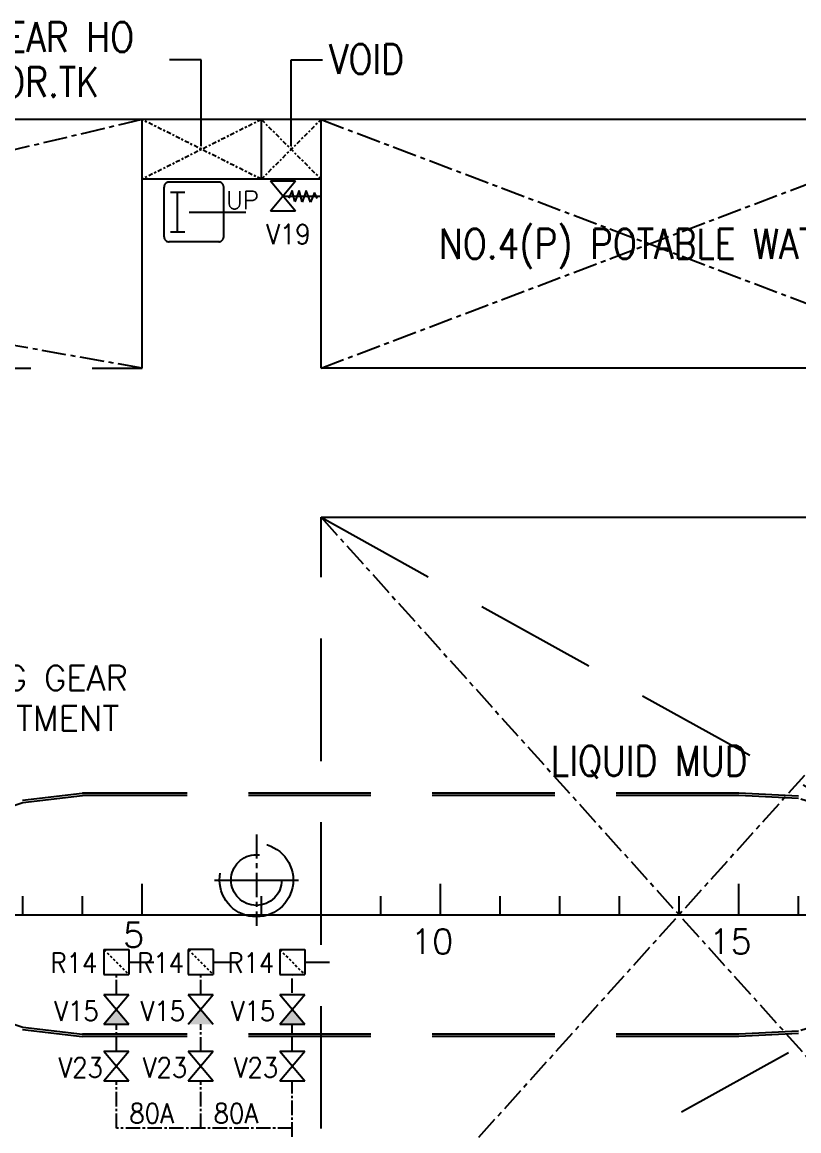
# Model space of a CAD drawing. Header units: millimetres. Extents: x 1638 to 3309, y -435 to 1865.
# Drawn here: x 2118.4 to 2158.6, y -289.5 to -232.1 of the extents above; entities that cross this region are included whole.
import ezdxf
from ezdxf.enums import TextEntityAlignment as Align

# ---------------------------------------------------------------- set-up
doc = ezdxf.new("R2010")
doc.units = ezdxf.units.MM
for name, pattern in [('CENTER', [2, 1.25, -0.25, 0.25, -0.25]), ('CENTER2', [1.125, 0.75, -0.125, 0.125, -0.125]), ('HIDDEN', [9.525, 6.35, -3.175]), ('HIDDEN2', [0.1875, 0.125, -0.0625])]:
    doc.linetypes.add(name, pattern=pattern)
doc.layers.add('ballast', color=1, linetype='HIDDEN', lineweight=25)
for name, color, linetype in [('DWGREV', 100, 'Continuous'), ('Frame', 243, 'Continuous'), ('Lining', 151, 'Continuous'), ('RED-1', 1, 'Continuous'), ('Ref-1', 6, 'CENTER'), ('Ref-2', 6, 'HIDDEN'), ('TEXT', 4, 'Continuous')]:
    doc.layers.add(name, color=color, linetype=linetype)
doc.styles.add('ROMANS', font='ROMANS.SHX')

# ---------------------------------------------------------------- blocks, each defined once
blk = doc.blocks.new('EXISTING BALLAST SYSTEM')
at = {"color": 8, "linetype": 'Continuous'}
for p, q in [((2350.219, -237.102), (2089.054, -237.102)), ((2124.597, -249.98), (2124.597, -237.102)), ((2130.778, -240.192), (2130.778, -237.102)), ((2133.869, -240.192), (2124.597, -240.192)), ((2131.895, -241.068), (2133.806, -241.068)), ((2132.365, -240.777), (2132.195, -241.168)), ((2132.52, -241.361), (2132.365, -240.777)), ((2132.741, -240.777), (2132.52, -241.361)), ((2132.897, -241.375), (2132.741, -240.777)), ((2133.099, -240.782), (2132.897, -241.375)), ((2133.316, -241.384), (2133.099, -240.782)), ((2133.523, -240.886), (2133.316, -241.384)), ((2133.66, -241.196), (2133.523, -240.886)), ((2122.626, -280.114), (2123.914, -280.114)), ((2122.626, -280.114), (2122.626, -281.402)), ((2123.914, -280.114), (2123.914, -281.402)), ((2126.995, -280.114), (2126.995, -281.402)), ((2128.283, -280.114), (2126.995, -280.114)), ((2128.283, -280.114), (2128.283, -281.402)), ((2131.734, -280.114), (2133.021, -280.114)), ((2131.734, -280.114), (2131.734, -281.402)), ((2133.021, -280.114), (2133.021, -281.402))]:
    blk.add_line(p, q, dxfattribs=at)
at = {"color": 8, "linetype": 'HIDDEN'}
for p, q in [((2125.737, -243.174), (2125.737, -240.599)), ((2128.57, -240.341), (2125.994, -240.341)), ((2128.828, -243.174), (2128.828, -240.599)), ((2128.57, -243.432), (2125.994, -243.432)), ((2118.401, -272.368), (2121.492, -272.007)), ((2118.416, -272.49), (2121.506, -272.13)), ((2155.504, -272.006), (2121.506, -272.006)), ((2155.504, -272.13), (2121.506, -272.13)), ((2158.595, -272.284), (2155.504, -272.13)), ((2158.601, -272.161), (2155.51, -272.006)), ((2164.776, -274.242), (2158.595, -272.284)), ((2115.325, -273.521), (2118.416, -272.49)), ((2164.776, -282.381), (2158.595, -284.338)), ((2115.325, -283.102), (2118.416, -284.132)), ((2118.401, -284.255), (2121.492, -284.615)), ((2118.416, -284.132), (2121.506, -284.493)), ((2158.595, -284.338), (2155.504, -284.493)), ((2155.504, -284.493), (2121.506, -284.493)), ((2155.504, -284.616), (2121.506, -284.616)), ((2158.601, -284.462), (2155.51, -284.616))]:
    blk.add_line(p, q, dxfattribs=at)
at = {"color": 8}
for p, q in [((2132.539, -240.295), (2131.251, -240.295)), ((2132.539, -241.841), (2131.251, -240.295)), ((2132.539, -240.295), (2131.251, -241.841)), ((2126.811, -240.884), (2126.071, -240.884)), ((2126.439, -242.944), (2126.439, -240.884)), ((2132.539, -241.841), (2131.251, -241.841)), ((2127.038, -241.902), (2129.968, -241.902)), ((2127.038, -241.902), (2127.749, -241.902)), ((2126.811, -242.944), (2126.071, -242.944)), ((2102.962, -249.98), (2124.597, -249.98)), ((2133.869, -298.916), (2133.869, -257.706)), ((2128.346, -276.508), (2132.696, -276.508)), ((2122.626, -281.402), (2123.914, -281.402)), ((2126.995, -281.402), (2128.283, -281.402)), ((2131.734, -281.402), (2133.021, -281.402)), ((2122.626, -282.432), (2123.914, -283.978)), ((2122.626, -283.978), (2123.914, -282.432)), ((2122.626, -282.432), (2123.914, -282.432)), ((2126.995, -282.432), (2128.283, -282.432)), ((2126.995, -283.978), (2128.283, -282.432)), ((2126.995, -282.432), (2128.283, -283.978)), ((2131.734, -282.432), (2133.021, -283.978)), ((2131.734, -283.978), (2133.021, -282.432)), ((2131.734, -282.432), (2133.021, -282.432)), ((2122.626, -283.978), (2123.914, -283.978)), ((2131.734, -283.978), (2133.021, -283.978)), ((2123.914, -285.393), (2122.626, -285.393)), ((2123.914, -285.393), (2122.626, -286.939)), ((2123.914, -286.939), (2122.626, -285.393)), ((2128.283, -286.939), (2126.995, -285.393)), ((2128.283, -285.393), (2126.995, -286.939)), ((2128.283, -285.393), (2126.995, -285.393)), ((2133.021, -285.393), (2131.734, -285.393)), ((2133.021, -285.393), (2131.734, -286.939)), ((2133.021, -286.939), (2131.734, -285.393)), ((2123.914, -286.939), (2122.626, -286.939)), ((2128.283, -286.939), (2126.995, -286.939)), ((2133.021, -286.939), (2131.734, -286.939))]:
    blk.add_line(p, q, dxfattribs=at)
at = {"color": 8, "linetype": 'CENTER'}
blk.add_line((2130.521, -274.141), (2130.521, -278.876), dxfattribs=at)
at = {"color": 8, "linetype": 'HIDDEN2'}
for p, q in [((2122.626, -280.114), (2123.914, -281.402)), ((2126.995, -280.114), (2128.283, -281.402)), ((2131.734, -280.114), (2133.021, -281.402))]:
    blk.add_line(p, q, dxfattribs=at)
at = {"color": 8, "linetype": 'CENTER2'}
for p, q in [((2123.27, -282.432), (2123.27, -281.402)), ((2127.639, -282.432), (2127.639, -281.422)), ((2132.377, -282.355), (2132.377, -281.479)), ((2123.27, -285.393), (2123.27, -283.978)), ((2127.639, -285.393), (2127.639, -283.978)), ((2132.377, -285.393), (2132.377, -283.978)), ((2123.27, -289.365), (2123.27, -286.939)), ((2127.639, -289.365), (2127.639, -286.939)), ((2132.377, -301.062), (2132.377, -286.939)), ((2132.377, -289.365), (2123.27, -289.365))]:
    blk.add_line(p, q, dxfattribs=at)
at = {"color": 8}
for radius in [1.906, 1.314]:
    blk.add_circle((2130.521, -276.508), radius, dxfattribs=at)
for centre, start, end in [((2125.994, -240.599), 90, 180), ((2128.57, -240.599), 0, 90), ((2125.994, -243.174), 180, 270), ((2128.57, -243.174), 270, 0)]:
    blk.add_arc(centre, 0.258, start, end, dxfattribs=at)
at = {"color": 8, "linetype": 'Continuous'}
for points in [[(2123.27, -283.205), (2122.626, -283.978), (2123.914, -283.978)], [(2127.639, -283.205), (2126.995, -283.978), (2128.283, -283.978)], [(2132.377, -283.205), (2131.734, -283.978), (2133.021, -283.978)]]:
    blk.add_solid(points, dxfattribs=at)
at = {"layer": 'DWGREV', "color": 8, "extrusion": (0, 0, -1)}
for p, q in [((2127.653, -234.006), (2126.02, -234.006)), ((2127.653, -238.457), (2127.653, -234.006))]:
    blk.add_line(p, q, dxfattribs=at)
at = {"layer": 'DWGREV', "color": 8}
for p, q in [((2132.32, -238.457), (2132.32, -234.006)), ((2132.32, -234.006), (2133.952, -234.006))]:
    blk.add_line(p, q, dxfattribs=at)
at = {"layer": 'DWGREV', "color": 8, "extrusion": (0, 0, -1)}
blk.add_solid([(-2127.623, -238.457), (-2127.653, -238.637), (-2127.683, -238.457)], dxfattribs=at)
at = {"layer": 'DWGREV', "color": 8}
blk.add_solid([(2132.35, -238.457), (2132.32, -238.637), (2132.29, -238.457)], dxfattribs=at)
at = {"layer": 'Frame', "color": 8}
for p, q in [((2124.597, -278.311), (2124.597, -276.702)), ((2140.051, -278.311), (2140.051, -276.702)), ((2155.504, -278.311), (2155.504, -276.702)), ((2118.416, -278.311), (2118.416, -277.345)), ((2121.506, -278.311), (2121.506, -277.345)), ((2130.778, -278.311), (2130.778, -277.345)), ((2133.869, -278.311), (2133.869, -277.345)), ((2136.96, -278.311), (2136.96, -277.345)), ((2143.141, -278.311), (2143.141, -277.345)), ((2146.232, -278.311), (2146.232, -277.345)), ((2149.323, -278.311), (2149.323, -277.345)), ((2152.413, -278.311), (2152.413, -277.345)), ((2158.595, -278.311), (2158.595, -277.345)), ((2077.572, -278.311), (2279.133, -278.311))]:
    blk.add_line(p, q, dxfattribs=at)
at = {"layer": 'Lining', "color": 8}
for p, q in [((2123.914, -280.758), (2125.201, -280.758)), ((2128.283, -280.758), (2129.57, -280.758)), ((2133.021, -280.758), (2134.309, -280.758)), ((2132.377, -284.493), (2132.377, -283.978))]:
    blk.add_line(p, q, dxfattribs=at)
at = {"layer": 'RED-1', "color": 8}
for p, q in [((2133.869, -249.98), (2133.869, -237.102)), ((2208.046, -249.98), (2133.869, -249.98)), ((2133.869, -257.706), (2208.046, -257.706))]:
    blk.add_line(p, q, dxfattribs=at)
at = {"layer": 'Ref-1', "color": 8}
for p, q in [((2124.597, -237.102), (2107.718, -241.093)), ((2133.869, -237.102), (2167.867, -249.98)), ((2133.869, -249.98), (2167.867, -237.102)), ((2124.597, -249.98), (2108.082, -247.062)), ((2133.869, -257.706), (2170.958, -298.916)), ((2170.958, -257.706), (2133.869, -298.916))]:
    blk.add_line(p, q, dxfattribs=at)
at = {"layer": 'Ref-1', "color": 8, "linetype": 'CENTER2', "ltscale": 0.3}
for p, q in [((2130.778, -237.102), (2124.597, -240.192)), ((2130.778, -240.192), (2124.597, -237.102)), ((2130.778, -237.102), (2133.869, -240.192)), ((2130.778, -240.192), (2133.869, -237.102))]:
    blk.add_line(p, q, dxfattribs=at)
at = {"layer": 'Ref-2', "color": 8}
for p, q in [((2133.869, -257.706), (2208.046, -298.916)), ((2208.046, -257.706), (2133.869, -298.916))]:
    blk.add_line(p, q, dxfattribs=at)
at = {"color": 8, "style": 'ROMANS'}
blk.add_text('UP', height=0.9272, dxfattribs=at).set_placement((2129.801, -241.737), align=Align.CENTER)
at = {"color": 8, "linetype": 'Continuous', "style": 'ROMANS', "width": 0.9}
for s, p in [('V19', (2132.178, -243.555)), ('V23', (2121.417, -286.743)), ('V23', (2125.786, -286.743)), ('V23', (2130.495, -286.743))]:
    blk.add_text(s, height=1.0302, dxfattribs=at).set_placement(p, align=Align.CENTER)
at = {"color": 8, "style": 'ROMANS'}
for s, p in [('STEERING GEAR', (2110.574, -266.681)), ('COMPARTMENT', (2111.059, -268.776))]:
    blk.add_text(s, height=1.2878, dxfattribs=at).set_placement(p)
at = {"color": 8, "linetype": 'Continuous', "style": 'ROMANS', "width": 0.9}
for s, p in [('R14', (2119.852, -281.319)), ('R14', (2124.345, -281.319)), ('R14', (2129.017, -281.319)), ('V15', (2120.045, -283.809)), ('V15', (2124.518, -283.809)), ('V15', (2129.187, -283.809)), ('80A', (2123.937, -289.113)), ('80A', (2128.306, -289.113))]:
    blk.add_text(s, height=1.0302, dxfattribs=at).set_placement(p)
at = {"layer": 'Frame', "color": 8, "style": 'ROMANS'}
for s, p in [(' 5', (2122.731, -279.991)), (' 10', (2137.636, -280.334)), (' 15', (2153.09, -280.334))]:
    blk.add_text(s, height=1.2878, dxfattribs=at).set_placement(p)
at = {"layer": 'TEXT', "color": 8, "style": 'ROMANS', "width": 0.85}
for s, height, p in [('ST.GEAR HO ', 1.54536, (2113.767, -233.599)), (' STOR.TK', 1.5454, (2114.38, -235.923))]:
    blk.add_text(s, height=height, dxfattribs=at).set_placement(p)
for s, height, p in [('VOID', 1.5454, (2136.221, -233.963)), ('NO.4(P) POTABLE WATER', 1.54536, (2150.868, -243.541)), ('LIQUID MUD', 1.5454, (2150.868, -270.333))]:
    blk.add_text(s, height=height, dxfattribs=at).set_placement(p, align=Align.MIDDLE_CENTER)

msp = doc.modelspace()

# ---------------------------------------------------------------- block references
at = {"layer": 'ballast'}
msp.add_blockref('EXISTING BALLAST SYSTEM', (0, 0), dxfattribs=at)

doc.saveas('drawing.dxf')
